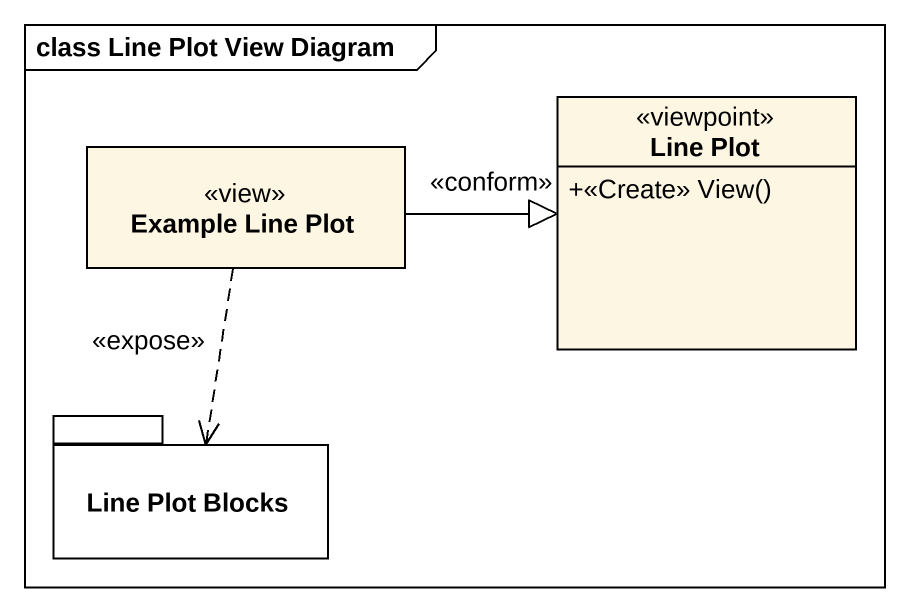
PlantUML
@startuml
mainframe class Line Plot View Diagram
hide circle
hide empty members
skinparam classAttributeIconSize 0
class "Example Line Plot" as Example_Line_Plot <<view>>
class "Line Plot" as Line_Plot <<viewpoint>> {
  +<<Create>> View()
}
package "Line Plot Blocks" as Line_Plot_Blocks {
}
Example_Line_Plot -right-|> Line_Plot : <<conform>>
Example_Line_Plot ..> Line_Plot_Blocks : <<expose>>
@enduml
